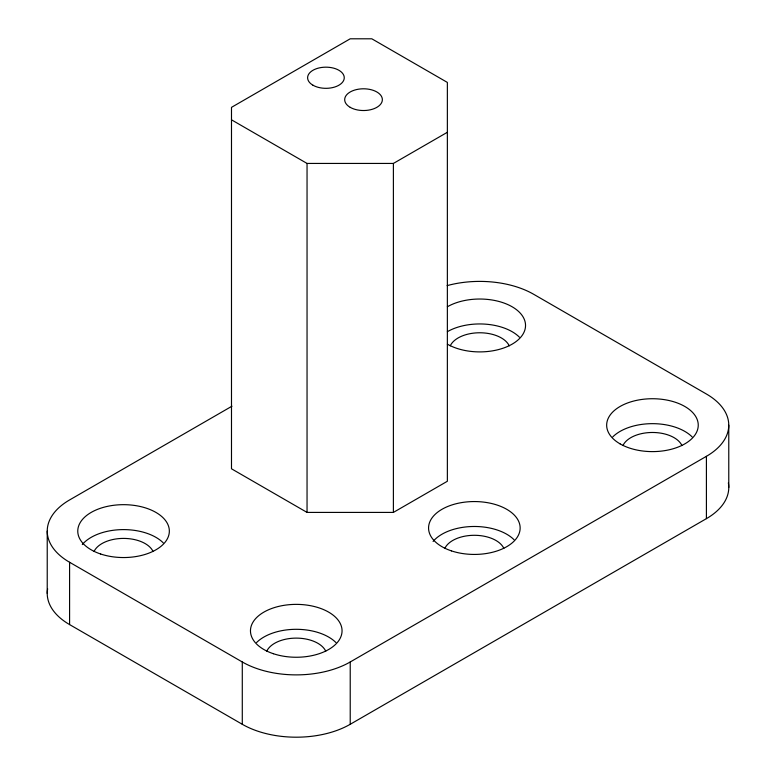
<?xml version="1.0" encoding="UTF-8"?>
<svg xmlns="http://www.w3.org/2000/svg" width="776" height="776" viewBox="0 0 776 776"><rect width="100%" height="100%" fill="white"/><g stroke="black" fill="none" stroke-linecap="round" stroke-linejoin="round"><path stroke-width="1.16" d="M231.49 119.814L307.044 163.435L393.393 163.435L447.364 132.279M231.966 406.197L69.588 499.948A76.32 44.067 0 0 0 69.588 562.27L69.588 624.583L242.287 724.289A76.32 44.067 0 0 0 350.219 724.289L706.412 518.649A76.32 44.067 0 0 0 728.354 482.885M393.393 512.412L447.364 481.256L447.364 82.421L371.811 38.8L350.219 38.8L231.49 107.35L231.49 468.791L307.044 512.412L393.393 512.412L393.393 163.435M69.588 562.27L242.287 661.976A76.32 44.067 0 0 0 350.219 661.976L706.412 456.327A76.32 44.067 0 0 0 706.412 394.014L533.713 294.308A76.32 44.067 0 0 0 447.112 285.626M728.771 425.17L728.771 487.493M706.412 456.327L706.412 518.649M350.219 661.976L350.219 724.289M307.044 163.435L307.044 512.412M242.287 661.976L242.287 724.289M47.229 531.114L47.229 593.427M69.588 624.583A76.32 44.067 0 0 1 47.646 588.819M447.364 306.772A45.794 26.442 0 0 1 512.131 306.772A45.794 26.442 0 0 1 512.131 344.156A45.794 26.442 0 0 1 447.364 344.156M266.76 651.18A30.526 17.625 0 0 1 296.257 638.115A30.526 17.625 0 0 1 325.745 651.18M444.861 548.36A30.526 17.625 0 0 1 474.349 535.294A30.526 17.625 0 0 1 503.837 548.36M94.061 551.474A30.526 17.625 0 0 1 123.549 538.408A30.526 17.625 0 0 1 153.047 551.474M450.255 345.824A30.526 17.625 0 0 1 479.743 332.768A30.526 17.625 0 0 1 509.24 345.824M622.953 445.54A30.526 17.625 0 0 1 652.451 432.475A30.526 17.625 0 0 1 681.939 445.54M256.594 642.528A45.794 26.442 0 0 1 335.911 642.528M433.095 541.444A45.794 26.442 0 0 1 472.642 526.497A45.794 26.442 0 0 1 514.013 539.698M82.304 544.558A45.794 26.442 0 0 1 121.851 529.62A45.794 26.442 0 0 1 163.212 542.822M447.364 331.691A45.794 26.442 0 0 1 519.406 337.172M612.788 436.878A45.794 26.442 0 0 1 692.105 436.878M100.657 554.006A45.794 26.442 0 0 0 169.343 531.114A45.794 26.442 0 0 0 100.657 508.212A45.794 26.442 0 0 0 100.657 554.006M273.356 653.712A45.794 26.442 0 0 0 342.051 630.82A45.794 26.442 0 0 0 273.356 607.918A45.794 26.442 0 0 0 273.356 653.712M451.457 550.892A45.794 26.442 0 0 0 520.143 527.99A45.794 26.442 0 0 0 451.457 505.098A45.794 26.442 0 0 0 451.457 550.892M620.063 443.862A45.794 26.442 0 0 0 696.683 432.019A45.794 26.442 0 0 0 640.598 399.63A45.794 26.442 0 0 0 620.063 443.862M350.219 107.35A18.828 10.864 0 0 0 381.714 102.481A18.828 10.864 0 0 0 358.657 89.162A18.828 10.864 0 0 0 350.219 107.35M312.98 85.224A18.314 10.573 0 0 0 343.632 80.481A18.314 10.573 0 0 0 321.196 67.531A18.314 10.573 0 0 0 312.98 85.224"/></g></svg>
